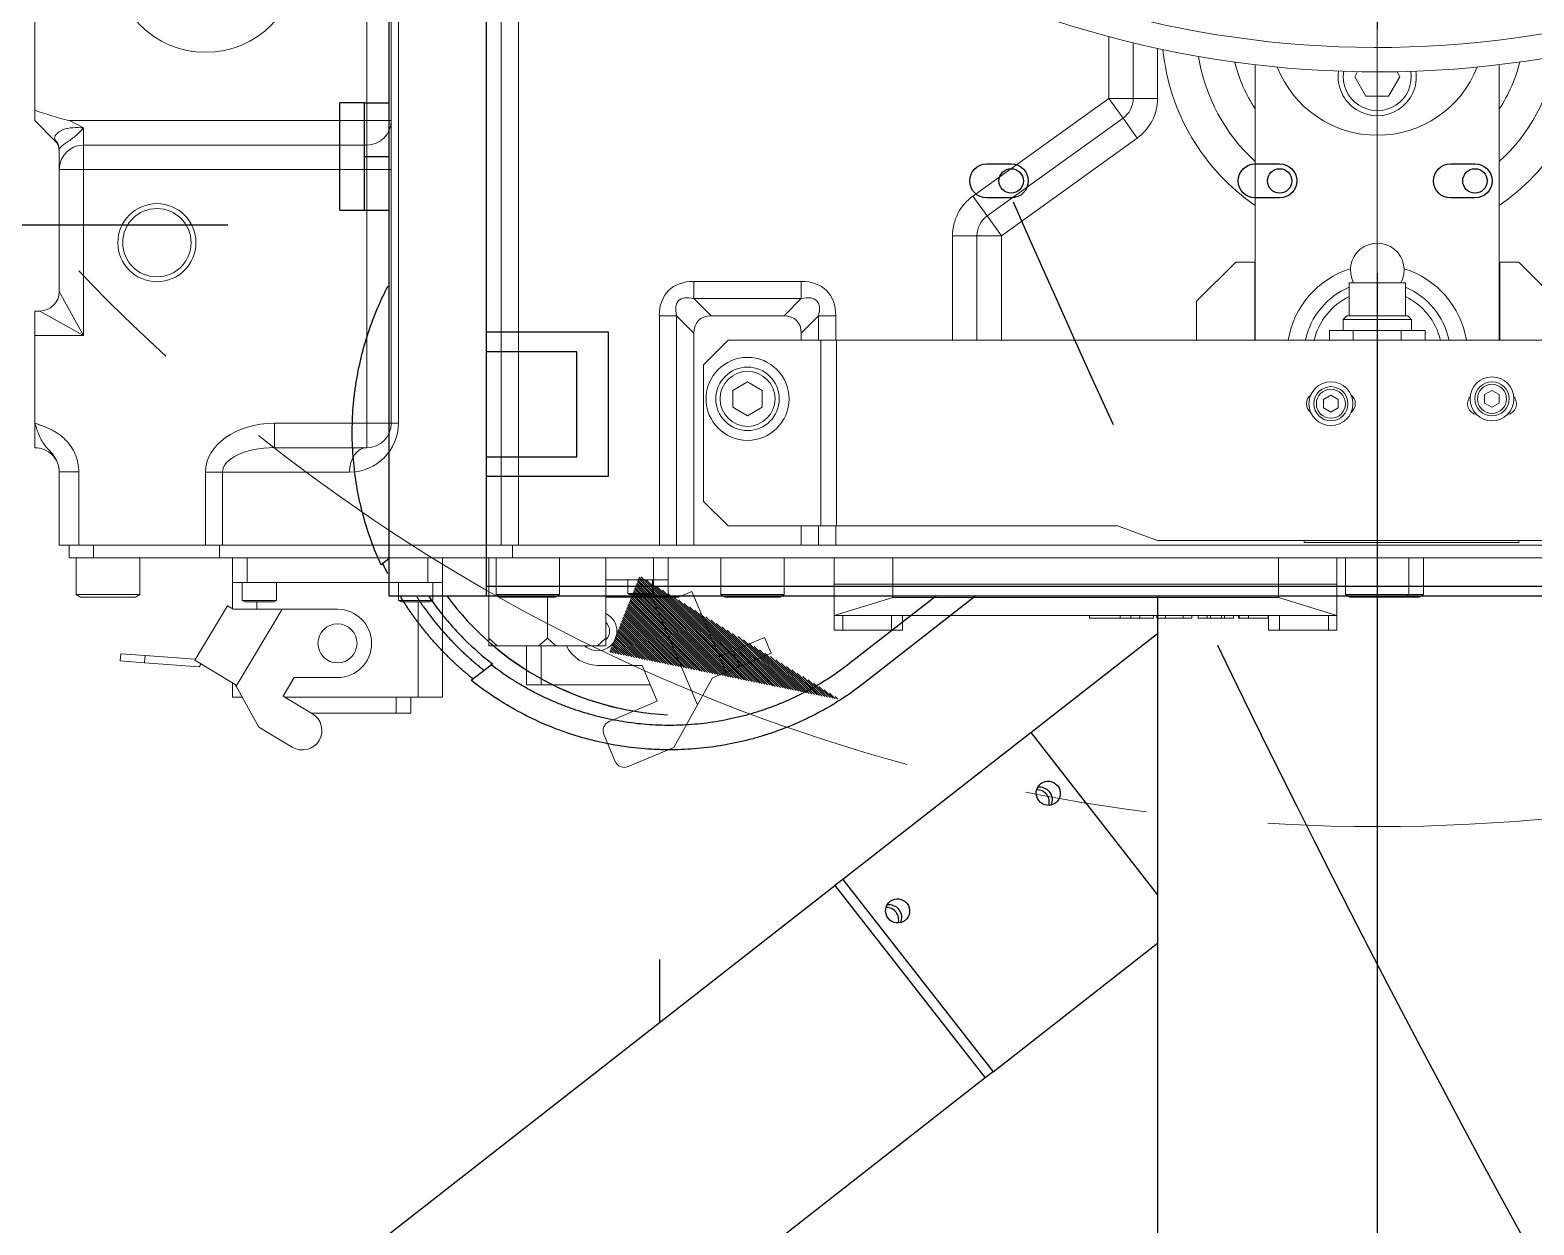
# Model space of a CAD drawing. Header units: millimetres. Extents: x 10462777 to 22643323, y 453826 to 1389191.
# Drawn here: x 11308064.8 to 11308372.9, y 596431.9 to 596676.7 of the extents above; entities that cross this region are included whole.
import ezdxf

# ---------------------------------------------------------------- set-up
doc = ezdxf.new("R2010")
doc.units = ezdxf.units.MM
doc.header["$LTSCALE"] = 200
doc.header["$MEASUREMENT"] = 0
for name, pattern in [('CENTER', [2, 1.25, -0.25, 0.25, -0.25]), ('CENTER2', [1.125, 0.75, -0.125, 0.125, -0.125]), ('PHANTOM', [2.5, 1.25, -0.25, 0.25, -0.25, 0.25, -0.25])]:
    doc.linetypes.add(name, pattern=pattern)
doc.layers.get('0').update_dxf_attribs({"linetype": 'CONTINUOUS'})
for name, color, linetype in [('1', 1, 'CENTER'), ('2', 2, 'CONTINUOUS'), ('205', 4, 'CONTINUOUS'), ('DV1_DEFAULT', 7, 'CONTINUOUS')]:
    doc.layers.add(name, color=color, linetype=linetype)
doc.layers.add('203', color=7, linetype='CONTINUOUS', true_color=0xffffff)
doc.layers.add('LAYOUT', color=8, linetype='CONTINUOUS', lineweight=25)

# ---------------------------------------------------------------- blocks, each defined once
blk = doc.blocks.new('r710ic')
at = {"layer": 'DV1_DEFAULT', "color": 7, "linetype": 'Continuous', "lineweight": 0}
for p, q in [((271751.37, 104507.63), (271756.37, 104507.63)), ((271756.37, 104507.63), (271774.37, 104507.63)), ((271774.37, 104497.63), (271774.37, 104507.63)), ((271774.37, 104507.63), (271779.37, 104507.63)), ((271774.37, 104497.63), (271779.37, 104506.63)), ((271779.37, 104507.63), (271779.37, 104506.63)), ((271814.25, 104503.51), (271818.37, 104507.63)), ((271818.37, 104507.63), (271820.49, 104507.63)), ((271851.3, 104507.63), (271820.49, 104507.63)), ((271731.37, 104502.63), (271746.42, 104502.63)), ((271731.37, 104498.63), (271731.37, 104502.63)), ((271746.42, 104498.63), (271746.42, 104502.63)), ((271783.37, 104502.63), (271774.37, 104497.63)), ((271783.37, 104502.63), (271808.37, 104502.63)), ((271808.37, 104502.63), (271812.46, 104502.63)), ((271808.37, 104497.63), (271808.37, 104502.63)), ((271721.27, 104499.13), (271720.77, 104498.26)), ((271721.27, 104499.13), (271721.27, 104486.13)), ((271728.77, 104499.13), (271721.27, 104499.13)), ((271728.77, 104500.63), (271731.37, 104500.63)), ((271728.77, 104495.63), (271728.77, 104500.63)), ((271818.37, 104500.56), (271816.9, 104497.63)), ((271818.37, 104500.56), (271818.37, 104439.63)), ((271720.77, 104486.99), (271720.77, 104498.26)), ((271731.37, 104498.63), (271731.37, 104472.7)), ((271746.42, 104498.63), (271731.37, 104498.63)), ((271808.37, 104497.63), (271774.37, 104497.63)), ((271813.37, 104497.63), (271808.37, 104497.63)), ((271808.37, 104439.63), (271808.37, 104497.63)), ((271816.9, 104497.63), (271813.37, 104497.63)), ((271813.37, 104497.63), (271813.37, 104439.63)), ((271728.77, 104469.8), (271728.77, 104495.63)), ((271731.37, 104495.63), (271728.77, 104495.63)), ((271707.29, 104485.17), (271707.67, 104490.16)), ((271707.67, 104490.16), (271709.16, 104490.04)), ((271709.16, 104490.04), (271708.79, 104485.06)), ((271720.77, 104486.99), (271721.27, 104486.13)), ((271706.44, 104473.95), (271707.29, 104485.17)), ((271708.79, 104485.06), (271707.29, 104485.17)), ((271708.79, 104485.06), (271708.01, 104474.76)), ((271721.27, 104486.13), (271728.77, 104486.13)), ((271707.82, 104474.87), (271702.86, 104466.6)), ((271707.82, 104474.87), (271718.97, 104468.18)), ((271707.05, 104473.58), (271706.44, 104473.95)), ((271731.37, 104469.16), (271731.37, 104472.7)), ((271731.37, 104472.7), (271746.37, 104472.7)), ((271746.37, 104472.7), (271746.37, 104469.16)), ((271718.27, 104467.01), (271718.97, 104468.18)), ((271728.77, 104409.8), (271728.77, 104469.8)), ((271728.77, 104469.8), (271731.37, 104469.8)), ((271731.37, 104412.09), (271731.37, 104469.16)), ((271746.37, 104469.16), (271731.37, 104469.16)), ((271746.37, 104443.16), (271746.37, 104469.16)), ((271694.12, 104461.75), (271702.5, 104466.4)), ((271700.27, 104467.13), (271703.18, 104467.13)), ((271700.27, 104467.13), (271700.27, 104465.16)), ((271702.86, 104466.6), (271702.5, 104466.4)), ((271702.5, 104466.4), (271718.27, 104456.94)), ((271718.27, 104456.94), (271718.27, 104467.01)), ((271718.34, 104467.13), (271723.77, 104467.13)), ((271720.07, 104465.13), (271719.77, 104464.61)), ((271720.07, 104465.13), (271719.77, 104464.61)), ((271720.07, 104465.13), (271720.07, 104458.13)), ((271723.77, 104465.13), (271720.07, 104465.13)), ((271720.07, 104465.13), (271720.07, 104458.13)), ((271723.77, 104465.13), (271720.07, 104465.13)), ((271723.77, 104464.13), (271723.77, 104467.13)), ((271723.77, 104467.13), (271728.77, 104467.13)), ((271718.27, 104462.13), (271719.77, 104462.13)), ((271719.77, 104458.65), (271719.77, 104464.61)), ((271719.77, 104458.65), (271719.77, 104464.61)), ((271723.77, 104427.13), (271723.77, 104464.13)), ((271723.77, 104464.13), (271728.77, 104464.13)), ((271690, 104454.89), (271694.12, 104461.75)), ((271700.46, 104456.78), (271696.86, 104450.77)), ((271700.27, 104456.45), (271700.27, 104429.13)), ((271704.27, 104454.49), (271700.46, 104456.78)), ((271718.27, 104456.94), (271718.27, 104445.63)), ((271719.77, 104458.65), (271720.07, 104458.13)), ((271719.77, 104458.65), (271720.07, 104458.13)), ((271720.07, 104458.13), (271723.77, 104458.13)), ((271720.07, 104458.13), (271723.77, 104458.13)), ((271751.37, 104458.56), (271751.37, 104439.63)), ((271751.37, 104458.56), (271756.37, 104458.56)), ((271756.37, 104458.56), (271756.37, 104439.63)), ((271704.27, 104445.63), (271704.27, 104454.49)), ((271696.97, 104433.58), (271696.97, 104450.95)), ((271751.37, 104439.63), (271756.37, 104439.63)), ((271756.37, 104434.63), (271756.37, 104439.63)), ((271756.37, 104439.63), (271808.37, 104439.63)), ((271808.37, 104434.63), (271808.37, 104439.63)), ((271813.37, 104439.63), (271808.37, 104439.63)), ((271818.37, 104439.63), (271813.37, 104439.63)), ((271818.37, 104439.63), (271818.37, 104434.63)), ((271818.37, 104439.63), (271887.3, 104439.63)), ((271756.37, 104434.63), (271846.37, 104434.63)), ((271756.37, 104433.16), (271756.37, 104434.63)), ((271696.97, 104430.58), (271696.97, 104433.58)), ((271696.97, 104433.58), (271700.27, 104433.58)), ((271720.07, 104433.13), (271719.77, 104432.61)), ((271719.77, 104426.65), (271719.77, 104432.61)), ((271720.07, 104433.13), (271720.07, 104426.13)), ((271723.77, 104433.13), (271720.07, 104433.13)), ((271846.37, 104433.16), (271756.37, 104433.16)), ((271700.27, 104430.58), (271696.97, 104430.58)), ((271700.27, 104429.13), (271700.27, 104424.13)), ((271700.27, 104429.13), (271719.77, 104429.13)), ((271719.77, 104426.65), (271720.07, 104426.13)), ((271720.07, 104426.13), (271723.77, 104426.13)), ((271723.77, 104424.13), (271723.77, 104427.13)), ((271723.77, 104427.13), (271728.77, 104427.13)), ((271700.27, 104424.13), (271723.77, 104424.13)), ((271723.77, 104424.13), (271728.77, 104424.13)), ((271712.31, 104414.63), (271710.77, 104412.89)), ((271710.77, 104412.89), (271710.77, 104414.63)), ((271710.77, 104414.63), (271712.31, 104414.63)), ((271710.77, 104412.89), (271710.77, 104404.37)), ((271712.31, 104414.63), (271728.77, 104414.63)), ((271721.27, 104413.13), (271720.77, 104412.26)), ((271721.27, 104413.13), (271721.27, 104400.13)), ((271728.77, 104413.13), (271721.27, 104413.13)), ((271720.77, 104400.99), (271720.77, 104412.26)), ((271728.77, 104409.8), (271731.37, 104409.8)), ((271728.77, 104055.46), (271728.77, 104409.8)), ((271731.37, 104408.56), (271731.37, 104412.09)), ((271731.37, 104412.09), (271846.37, 104412.09)), ((271702.77, 104406.88), (271710.77, 104406.88)), ((271702.77, 104406.88), (271702.77, 104403.88)), ((271846.37, 104408.56), (271731.37, 104408.56)), ((271731.37, 104408.56), (271731.37, 104379.7)), ((271702.77, 104403.88), (271710.77, 104403.88)), ((271702.77, 104403.88), (271702.77, 104381.56)), ((271710.77, 104400.89), (271710.77, 104404.37)), ((271710.77, 104404.37), (271712.31, 104402.63)), ((271712.31, 104402.63), (271710.77, 104400.89)), ((271710.77, 104400.89), (271710.77, 104392.37)), ((271720.77, 104402.63), (271712.31, 104402.63)), ((271720.77, 104400.99), (271721.27, 104400.13)), ((271721.27, 104400.13), (271728.77, 104400.13)), ((271706.77, 104392.38), (271706.77, 104383.25)), ((271710.77, 104390.63), (271710.77, 104392.37)), ((271710.77, 104392.37), (271712.31, 104390.63)), ((271687.09, 104388.72), (271692.62, 104391.05)), ((271699.4, 104380.14), (271695.24, 104389.98)), ((271712.31, 104390.63), (271710.77, 104390.63)), ((271728.77, 104390.63), (271712.31, 104390.63)), ((271720.77, 104381.22), (271720.77, 104390.63)), ((271724.27, 104380.88), (271724.27, 104390.63)), ((271689.97, 104376.76), (271686.03, 104386.1)), ((271721.47, 104386.13), (271721.27, 104385.78)), ((271721.27, 104381.47), (271721.27, 104385.78)), ((271721.47, 104386.13), (271721.47, 104381.13)), ((271724.27, 104386.13), (271721.47, 104386.13)), ((271706.77, 104383.25), (271699.4, 104380.14)), ((271698.66, 104371.89), (271720.77, 104381.22)), ((271720.77, 104375.8), (271720.77, 104381.22)), ((271720.77, 104380.88), (271724.27, 104380.88)), ((271721.27, 104381.47), (271721.47, 104381.13)), ((271721.47, 104381.13), (271724.27, 104381.13)), ((271724.27, 104377.88), (271724.27, 104380.88)), ((271724.27, 104380.88), (271728.77, 104380.88)), ((271731.37, 104376.16), (271731.37, 104379.7)), ((271731.37, 104379.7), (271778.37, 104379.7)), ((271778.37, 104376.16), (271778.37, 104379.7)), ((271689.97, 104376.76), (271698.66, 104371.89)), ((271720.77, 104377.88), (271724.27, 104377.88)), ((271721.93, 104373.03), (271720.77, 104375.8)), ((271724.27, 104377.88), (271728.77, 104377.88)), ((271778.37, 104376.16), (271731.37, 104376.16)), ((271731.37, 104372.63), (271731.37, 104376.16)), ((271774.83, 104372.63), (271778.37, 104376.16)), ((271708.58, 104367.39), (271721.93, 104373.03)), ((271774.83, 104372.63), (271731.37, 104372.63)), ((271731.37, 104372.63), (271731.37, 104350.63)), ((271781.9, 104372.63), (271778.37, 104369.09)), ((271781.9, 104350.63), (271781.9, 104372.63)), ((271781.9, 104372.63), (271785.44, 104372.63)), ((271785.44, 104372.63), (271785.44, 104350.63)), ((271698.66, 104371.89), (271704.19, 104368.8)), ((271740.37, 104370.63), (271735.37, 104365.63)), ((271740.37, 104370.63), (271768.37, 104370.63)), ((271773.37, 104365.63), (271768.37, 104370.63)), ((271704.19, 104368.8), (271705.35, 104366.04)), ((271705.35, 104366.04), (271708.57, 104367.4)), ((271708.57, 104367.4), (271709.74, 104364.64)), ((271721.27, 104367.13), (271720.77, 104366.26)), ((271728.77, 104367.13), (271721.27, 104367.13)), ((271721.27, 104367.13), (271721.27, 104354.13)), ((271778.37, 104354.16), (271778.37, 104369.09)), ((271706.51, 104363.28), (271705.35, 104366.04)), ((271709.74, 104364.64), (271706.51, 104363.28)), ((271709.74, 104364.64), (271712.47, 104358.18)), ((271720.77, 104354.99), (271720.77, 104366.26)), ((271735.37, 104346.63), (271735.37, 104365.63)), ((271759.64, 104364.63), (271757.9, 104361.63)), ((271763.1, 104364.63), (271759.64, 104364.63)), ((271764.83, 104361.63), (271763.1, 104364.63)), ((271773.37, 104365.63), (271773.37, 104346.63)), ((271709.24, 104356.82), (271706.51, 104363.28)), ((271757.9, 104361.63), (271759.64, 104358.63)), ((271763.1, 104358.63), (271764.83, 104361.63)), ((271712.47, 104358.18), (271709.24, 104356.82)), ((271759.64, 104358.63), (271763.1, 104358.63)), ((271720.77, 104354.99), (271721.27, 104354.13)), ((271778.37, 104354.16), (271781.9, 104350.63)), ((271721.27, 104354.13), (271728.77, 104354.13)), ((271731.37, 104347.09), (271731.37, 104350.63)), ((271731.37, 104350.63), (271735.37, 104350.63)), ((271773.37, 104350.63), (271774.83, 104350.63)), ((271778.37, 104347.09), (271774.83, 104350.63)), ((271781.9, 104350.63), (271785.44, 104350.63)), ((271731.37, 104347.09), (271735.37, 104347.09)), ((271731.37, 104343.56), (271731.37, 104347.09)), ((271773.37, 104346.63), (271735.37, 104346.63)), ((271735.37, 104346.63), (271735.37, 104346.63)), ((271735.37, 104346.63), (271735.37, 104343.43)), ((271735.37, 104346.63), (271773.37, 104346.63)), ((271773.37, 104347.09), (271778.37, 104347.09)), ((271773.37, 104346.63), (271773.37, 104346.63)), ((271773.37, 104343.43), (271773.37, 104346.63)), ((271778.37, 104347.09), (271778.37, 104343.56)), ((271713.97, 104343.88), (271716.97, 104343.88)), ((271715.67, 104343.88), (271713.97, 104343.88)), ((271713.97, 104342.13), (271713.97, 104343.88)), ((271716.97, 104342.13), (271713.97, 104342.13)), ((271713.97, 104342.13), (271713.97, 104332.12)), ((271716.97, 104343.88), (271716.97, 104240.88)), ((271720.67, 104331.88), (271716.97, 104343.88)), ((271716.97, 104343.88), (271723.37, 104343.88)), ((271723.37, 104343.88), (271728.77, 104343.88)), ((271723.37, 104331.88), (271723.37, 104343.88)), ((271723.37, 104343.88), (271723.37, 104331.88)), ((271735.37, 104343.56), (271731.37, 104343.56)), ((271731.37, 104343.56), (271731.37, 104121.7)), ((271773.37, 104343.43), (271735.37, 104343.43)), ((271735.37, 104285.87), (271735.37, 104343.43)), ((271778.37, 104343.56), (271773.37, 104343.56)), ((271773.37, 104143.83), (271773.37, 104343.43)), ((271713.97, 104332.12), (271716.97, 104332.12)), ((271713.97, 104332.12), (271713.97, 104329.88)), ((271713.97, 104329.88), (271716.97, 104329.88)), ((271720.67, 104331.88), (271720.67, 104252.88)), ((271723.37, 104331.88), (271720.67, 104331.88)), ((271728.77, 104331.88), (271723.37, 104331.88)), ((271723.37, 104252.88), (271723.37, 104331.88)), ((271723.37, 104252.88), (271723.37, 104331.88)), ((271773.37, 104319.63), (271794.8, 104319.63)), ((271794.8, 104314.63), (271794.8, 104319.63)), ((271794.8, 104314.63), (271773.37, 104314.63)), ((271794.8, 104309.63), (271794.8, 104314.63)), ((271798.86, 104312.55), (271802.92, 104315.46)), ((271802.92, 104315.46), (271822.93, 104287.63)), ((271794.8, 104309.63), (271798.86, 104312.55)), ((271818.87, 104284.71), (271798.86, 104312.55)), ((271794.8, 104309.63), (271773.37, 104309.63)), ((271814.81, 104281.79), (271794.8, 104309.63)), ((271716.47, 104291.56), (271716.97, 104291.56)), ((271716.47, 104291.56), (271716.47, 104285.28)), ((271818.87, 104284.71), (271822.93, 104287.63)), ((271822.93, 104282.63), (271822.93, 104287.63)), ((271822.93, 104287.63), (271835.59, 104287.63)), ((271716.47, 104285.28), (271716.97, 104285.28)), ((271716.47, 104285.28), (271716.47, 104283.14)), ((271732.37, 104277.63), (271735.37, 104285.87)), ((271814.81, 104281.79), (271818.87, 104284.71)), ((271716.47, 104283.14), (271716.97, 104283.14)), ((271716.47, 104283.14), (271716.47, 104281.28)), ((271716.47, 104281.28), (271716.97, 104281.28)), ((271716.47, 104281.28), (271716.47, 104278.44)), ((271822.93, 104277.63), (271822.93, 104282.63)), ((271834.32, 104282.63), (271822.93, 104282.63)), ((271716.47, 104278.44), (271716.97, 104278.44)), ((271716.47, 104277.8), (271716.97, 104277.8)), ((271716.47, 104276), (271716.47, 104277.8)), ((271732.37, 104277.63), (271732.37, 104187.63)), ((271833.18, 104277.63), (271822.93, 104277.63)), ((271716.47, 104276), (271716.97, 104276)), ((271716.47, 104272.42), (271716.47, 104276)), ((271716.47, 104272.42), (271716.97, 104272.42)), ((271716.47, 104270.63), (271716.47, 104272.42)), ((271716.47, 104270.63), (271716.97, 104270.63)), ((271716.47, 104269.35), (271716.97, 104269.35)), ((271716.47, 104267.49), (271716.47, 104269.35)), ((271773.37, 104269.63), (271781.37, 104269.63)), ((271789.37, 104261.63), (271781.37, 104269.63)), ((271716.47, 104267.49), (271716.97, 104267.49)), ((271716.47, 104266.82), (271716.47, 104267.49)), ((271716.47, 104266.82), (271716.97, 104266.82)), ((271716.47, 104264.56), (271716.47, 104266.82)), ((271716.47, 104264.56), (271716.97, 104264.56)), ((271716.47, 104263.91), (271716.47, 104264.56)), ((271716.47, 104263.91), (271716.97, 104263.91)), ((271716.47, 104263.91), (271716.97, 104263.91)), ((271716.47, 104262.05), (271716.47, 104263.91)), ((271716.47, 104262.05), (271716.97, 104262.05)), ((271716.47, 104260.95), (271716.47, 104261.09)), ((271716.97, 104261.09), (271716.47, 104261.09)), ((271716.47, 104260.95), (271716.97, 104260.95)), ((271716.47, 104258.99), (271716.47, 104260.95)), ((271716.47, 104254.95), (271716.47, 104258.99)), ((271716.47, 104258.99), (271716.97, 104258.99)), ((271789.37, 104261.63), (271789.37, 104257.63)), ((271789.37, 104257.72), (271773.37, 104257.72)), ((271773.37, 104257.62), (271789.37, 104257.62)), ((271789.37, 104257.62), (271789.37, 104257.72)), ((271829.84, 104257.63), (271789.37, 104257.63)), ((271713.97, 104254.88), (271713.97, 104252.63)), ((271716.97, 104254.88), (271713.97, 104254.88)), ((271713.97, 104252.63), (271716.97, 104252.63)), ((271713.97, 104242.63), (271713.97, 104252.63)), ((271716.47, 104254.88), (271716.47, 104254.95)), ((271716.47, 104254.95), (271716.97, 104254.95)), ((271716.97, 104240.88), (271720.67, 104252.88)), ((271720.67, 104252.88), (271723.37, 104252.88)), ((271723.37, 104252.88), (271728.77, 104252.88)), ((271723.37, 104240.88), (271723.37, 104252.88)), ((271723.37, 104252.88), (271723.37, 104240.88)), ((271732.37, 104247.63), (271731.97, 104247.63)), ((271731.97, 104203.63), (271731.97, 104247.63)), ((271759.5, 104243.63), (271758.64, 104242.13)), ((271761.23, 104243.63), (271759.5, 104243.63)), ((271762.1, 104242.13), (271761.23, 104243.63)), ((271713.97, 104242.63), (271716.97, 104242.63)), ((271713.97, 104240.88), (271713.97, 104242.63)), ((271716.97, 104240.88), (271713.97, 104240.88)), ((271715.67, 104240.88), (271713.97, 104240.88)), ((271723.37, 104240.88), (271716.97, 104240.88)), ((271728.77, 104240.88), (271723.37, 104240.88)), ((271758.64, 104242.13), (271759.5, 104240.63)), ((271759.5, 104240.63), (271761.23, 104240.63)), ((271761.23, 104240.63), (271762.1, 104242.13)), ((271773.37, 104242.44), (271775.37, 104242.44)), ((271775.37, 104237.54), (271775.37, 104242.44)), ((271721.27, 104239.13), (271720.77, 104238.26)), ((271720.77, 104226.99), (271720.77, 104238.26)), ((271721.27, 104239.13), (271721.27, 104226.13)), ((271728.77, 104239.13), (271721.27, 104239.13)), ((271773.37, 104237.54), (271775.37, 104237.54)), ((271777.62, 104239.63), (271775.37, 104239.63)), ((271775.37, 104227.72), (271775.37, 104237.54)), ((271778.37, 104238.88), (271777.62, 104239.63)), ((271777.62, 104225.63), (271777.62, 104239.63)), ((271778.37, 104226.38), (271778.37, 104238.88)), ((271785.17, 104238.38), (271778.37, 104238.38)), ((271785.17, 104226.88), (271785.17, 104238.38)), ((271827.37, 104237.25), (271823.37, 104234.94)), ((271828.41, 104236.65), (271827.37, 104237.25)), ((271823.37, 104234.94), (271823.37, 104230.32)), ((271823.37, 104230.32), (271827.37, 104228.01)), ((271827.37, 104228.01), (271828.41, 104228.61)), ((271720.77, 104226.99), (271721.27, 104226.13)), ((271720.77, 104223.99), (271720.77, 104226.99)), ((271721.27, 104226.13), (271728.77, 104226.13)), ((271721.27, 104226.13), (271721.27, 104223.13)), ((271773.37, 104227.72), (271775.37, 104227.72)), ((271775.37, 104222.81), (271775.37, 104227.72)), ((271775.37, 104225.63), (271777.62, 104225.63)), ((271777.62, 104225.63), (271778.37, 104226.38)), ((271778.37, 104226.88), (271785.17, 104226.88)), ((271720.77, 104223.99), (271721.27, 104223.13)), ((271721.27, 104223.13), (271728.77, 104223.13)), ((271773.37, 104222.81), (271775.37, 104222.81)), ((271760.5, 104210.63), (271759.64, 104209.13)), ((271762.23, 104210.63), (271760.5, 104210.63)), ((271763.1, 104209.13), (271762.23, 104210.63)), ((271759.64, 104209.13), (271760.5, 104207.63)), ((271760.5, 104207.63), (271762.23, 104207.63)), ((271762.23, 104207.63), (271763.1, 104209.13)), ((271789.37, 104207.64), (271773.37, 104207.64)), ((271773.37, 104207.54), (271789.37, 104207.54)), ((271789.37, 104207.54), (271789.37, 104207.64)), ((271789.37, 104207.63), (271829.84, 104207.63)), ((271789.37, 104207.63), (271789.37, 104203.63)), ((271732.37, 104203.63), (271731.97, 104203.63)), ((271781.37, 104195.63), (271789.37, 104203.63))]:
    blk.add_line(p, q, dxfattribs=at)
at = {"layer": 'DV1_DEFAULT', "color": 1, "linetype": 'CENTER2', "lineweight": 0}
for p, q in [((274132.55, 104232.63), (269847.55, 104232.63)), ((269950.18, 104232.63), (274235.19, 104232.63))]:
    blk.add_line(p, q, dxfattribs=at)
at = {"layer": 'DV1_DEFAULT', "color": 3, "linetype": 'CENTER2', "lineweight": 0}
blk.add_circle((272041.37, 104232.63), 367.64, dxfattribs=at)
at = {"layer": 'DV1_DEFAULT', "color": 7, "linetype": 'Continuous', "lineweight": 0}
for centre, radius in [((271793.37, 104482.63), 8), ((271851.37, 104472.63), 19), ((271793.37, 104482.63), 7), ((271711.27, 104445.63), 4), ((271761.37, 104361.63), 8.5), ((271761.37, 104361.63), 6.5), ((271761.37, 104361.63), 5.63), ((271760.37, 104242.13), 4.5), ((271760.37, 104242.13), 3.5), ((271760.37, 104242.13), 2.98), ((271761.37, 104209.13), 4.5), ((271761.37, 104209.13), 3.5), ((271761.37, 104209.13), 2.98)]:
    blk.add_circle(centre, radius, dxfattribs=at)
for centre, radius, start, end in [((271746.37, 104507.63), 5, 270, 0), ((271783.37, 104506.63), 4, 180, 270), ((271894.78, 104481.44), 78.77, 160.5811, 165.9541), ((271808.37, 104497.63), 5, 0, 90), ((271812.13, 104505.63), 3, 270, 315), ((271693.43, 104452.83), 4, 149.03, 329.03), ((271711.27, 104445.63), 7, 180, 0), ((271756.37, 104443.16), 10, 180, 270), ((271756.37, 104439.63), 5, 180, 270), ((271818.37, 104439.63), 5, 180, 270), ((272041.37, 104232.63), 213, 126.267, 191.5222), ((271713.77, 104392.38), 7, 115.3769, 180), ((272041.37, 104232.63), 208, 127.2842, 190.912), ((271713.77, 104392.38), 4, 138.5904, 334.0555), ((271693.4, 104389.21), 2, 22.8854, 112.8854), ((271687.87, 104386.87), 2, 112.8854, 202.8854), ((271713.77, 104392.38), 2.5, 228.2977, 315.573), ((271794.8, 104309.63), 10, 35.7067, 90), ((271794.8, 104309.63), 5, 35.7067, 90), ((271822.93, 104287.63), 5, 215.7067, 270), ((271822.93, 104287.63), 10, 215.7067, 270), ((271837.37, 104232.63), 44.14, 95.7503, 145.5037), ((271837.37, 104232.63), 37.07, 99.0486, 137.594), ((271837.37, 104232.63), 30, 103.479, 123.5573), ((271837.37, 104232.63), 22, 111.358, 248.642), ((271770.37, 104232.63), 18.5, 17.2738, 80.6676), ((271760.37, 104244.88), 2.25, 38.0364, 141.9636), ((271770.37, 104232.63), 15, 22.5403, 78.463), ((271770.37, 104232.63), 13.27, 25.6819, 76.9319), ((271827.37, 104232.63), 8, 81.7554, 278.2446), ((271760.37, 104239.38), 2.25, 218.0364, 321.9636), ((271787.77, 104232.63), 5.5, 241.786, 118.214), ((271827.37, 104232.63), 6.96, 80.8169, 279.1831), ((271770.37, 104232.63), 18.5, 279.3324, 342.7262), ((271770.37, 104232.63), 15, 281.537, 337.4597), ((271770.37, 104232.63), 13.27, 283.0681, 334.3181), ((271760.37, 104211.88), 2.25, 50.1899, 169.7764), ((271837.37, 104232.63), 44.14, 214.4963, 262.2847), ((271837.37, 104232.63), 37.07, 222.406, 260.9514), ((271837.37, 104232.63), 30, 236.4427, 256.521), ((271760.37, 104206.38), 2.25, 190.2236, 309.8101)]:
    blk.add_arc(centre, radius, start, end, dxfattribs=at)
for centre, major_axis, ratio, start_param, end_param in [((271812.46, 104505.63), (0, 3), 0.942949, 3.141593, 3.948214), ((271746.37, 104458.56), (0, 14.14), 0.707107, 4.712389, 6.283185), ((271746.37, 104458.56), (0, 10.61), 0.471405, 4.712389, 6.283185), ((271746.37, 104439.63), (-5, 0), 0.707107, 3.141593, 4.712389), ((271771.3, 104365.56), (-12.25, -12.25), 0.57735, 2.617994, 3.665191), ((271771.3, 104365.56), (-10.21, -10.21), 0.34641, 2.617994, 3.665191), ((271771.3, 104365.56), (-6.12, -6.12), 0.57735, 2.617994, 3.665191), ((271771.3, 104357.7), (-6.12, 6.12), 0.57735, 2.617994, 3.665191), ((271771.3, 104357.7), (-10.21, 10.21), 0.34641, 2.617994, 3.665191), ((271771.3, 104357.7), (-12.25, 12.25), 0.57735, 2.617994, 3.665191)]:
    blk.add_ellipse(centre, major_axis=major_axis, ratio=ratio, start_param=start_param, end_param=end_param, dxfattribs=at)
for points, knots in [([(271746.42, 104502.63), (271746.93, 104502.63), (271747.43, 104502.7), (271748.15, 104502.92), (271748.39, 104503.01), (271748.85, 104503.22), (271749.07, 104503.34), (271749.7, 104503.72), (271750.09, 104504.03), (271750.79, 104504.64), (271751.11, 104504.95), (271751.76, 104505.51), (271752.09, 104505.77), (271752.8, 104506.22), (271753.18, 104506.42), (271753.81, 104506.7), (271754.03, 104506.79), (271754.48, 104506.97), (271754.71, 104507.06), (271755.17, 104507.22), (271755.4, 104507.3), (271755.76, 104507.43), (271755.88, 104507.47), (271756.12, 104507.55), (271756.25, 104507.59), (271756.37, 104507.63)], [0, 0, 0, 0, 0.125, 0.125, 0.1875, 0.1875, 0.25, 0.25, 0.375, 0.375, 0.5, 0.5, 0.625, 0.625, 0.75, 0.75, 0.8125, 0.8125, 0.875, 0.875, 0.9375, 0.9375, 0.96875, 0.96875, 1, 1, 1, 1]), ([(271756.37, 104507.63), (271756.32, 104507.49), (271756.27, 104507.34), (271756.18, 104507.05), (271756.13, 104506.91), (271755.98, 104506.48), (271755.88, 104506.2), (271755.56, 104505.35), (271755.32, 104504.79), (271754.91, 104503.98), (271754.76, 104503.71), (271754.45, 104503.19), (271754.28, 104502.94), (271753.75, 104502.2), (271753.36, 104501.75), (271752.51, 104500.9), (271752.03, 104500.52), (271751.03, 104499.85), (271750.5, 104499.57), (271749.66, 104499.22), (271749.38, 104499.12), (271748.8, 104498.94), (271748.51, 104498.87), (271747.62, 104498.69), (271747.03, 104498.63), (271746.42, 104498.63)], [0, 0, 0, 0, 0.03125, 0.03125, 0.0625, 0.0625, 0.125, 0.125, 0.25, 0.25, 0.3125, 0.3125, 0.375, 0.375, 0.5, 0.5, 0.625, 0.625, 0.75, 0.75, 0.8125, 0.8125, 0.875, 0.875, 1, 1, 1, 1]), ([(271816.9, 104497.63), (271816.37, 104498.12), (271815.84, 104498.62), (271814.87, 104499.73), (271814.42, 104500.36), (271813.64, 104501.48), (271813.31, 104501.93), (271812.79, 104502.49), (271812.59, 104502.63), (271812.46, 104502.63)], [0, 0, 0, 0, 0.25, 0.25, 0.5, 0.5, 0.75, 0.75, 1, 1, 1, 1]), ([(271814.25, 104503.51), (271814.24, 104503.5), (271814.26, 104503.51), (271814.35, 104503.52), (271814.41, 104503.53), (271814.5, 104503.55)], [0, 0, 0, 0, 0.5, 0.5, 1, 1, 1, 1]), ([(271814.5, 104503.55), (271814.81, 104503.62), (271815.17, 104503.54), (271815.9, 104502.99), (271816.27, 104502.51), (271816.76, 104501.27), (271816.88, 104500.55), (271816.97, 104499.1), (271816.94, 104498.36), (271816.9, 104497.63)], [0, 0, 0, 0, 0.25, 0.25, 0.5, 0.5, 0.75, 0.75, 1, 1, 1, 1])]:
    blk.add_open_spline(points, degree=3, knots=knots, dxfattribs=at)
at = {"layer": 'LAYOUT', "color": 3}
blk.add_circle((272041.37, 104232.63), 2050.12, dxfattribs=at)
blk = doc.blocks.new('A$C7DA30AB0')
at = {"layer": 'LAYOUT', "color": 6, "linetype": 'PHANTOM'}
blk.add_circle((3030.45, 3025.99, 0), 2693.02, dxfattribs=at)

msp = doc.modelspace()

# ---------------------------------------------------------------- hatches: boundary and pattern name
at = {"layer": '1', "linetype": 'Continuous'}
h = msp.add_hatch(dxfattribs=at)
h.set_pattern_fill('ANSI31', color=27, scale=0.300004, angle=315, style=0, pattern_type=0)
h.set_pattern_definition([(315, (11305118.15898, 603361.51223), (0.212135048, 0.212135048), [])])
h.paths.add_polyline_path([(11308230.83205, 596539.45547), (11308183.46344, 596549.19906), (11308189.65256, 596564.8125)], flags=0)

# ---------------------------------------------------------------- linework, layer by layer
at = {"layer": '1', "color": 23, "linetype": 'CENTER'}
msp.add_line((11308340.78353, 601826.84018, 0), (11308340.78353, 593861.87204, 0), dxfattribs=at)
at = {"layer": '2', "color": 252, "linetype": 'Continuous'}
msp.add_line((11308055.77948, 596636.76646, 0), (11308105.29013, 596636.76646, 0), dxfattribs=at)
msp.add_line((11308055.77948, 596636.76646, 0), (11308105.29013, 596636.76646, 0), dxfattribs=at)
at = {"layer": '2', "color": 60, "linetype": 'Continuous'}
msp.add_line((11308193.78145, 596473.3407, 0), (11308193.78145, 596486.20885, 0), dxfattribs=at)
at = {"layer": '203', "color": 252, "linetype": 'Continuous'}
for p, q in [((11308138.28069, 596568.30558, 0), (11308136.71887, 596567.08536, 0)), ((11308250.45159, 596560.76538, 0), (11308232.73536, 596546.92394, 0)), ((11308258.5727, 596560.7651, 0), (11308235.81371, 596542.98383, 0)), ((11308269.84136, 596532.76709, 0), (11308295.78099, 596553.03335, 0)), ((11308155.18898, 596543.4447, 0), (11308159.25026, 596546.61772, 0)), ((11308159.52545, 596546.83272, 0), (11308159.25026, 596546.61772, 0)), ((11308269.85116, 596532.77475, 0), (11308231.2819, 596502.64114, 0)), ((11308295.78242, 596499.58425, 0), (11308269.85116, 596532.77475, 0)), ((11307613.10995, 596019.67228, 0), (11308229.66213, 596501.37564, 0)), ((11308231.2819, 596502.64114, 0), (11308229.6712, 596501.38273, 0)), ((11308229.6712, 596501.38273, 0), (11308260.45471, 596461.98163, 0)), ((11308231.2819, 596502.64114, 0), (11308262.06541, 596463.24004, 0)), ((11308262.06541, 596463.24004, 0), (11308295.78278, 596489.58294, 0)), ((11308260.44565, 596461.97454, 0), (11307643.89346, 595980.27119, 0)), ((11308262.06541, 596463.24004, 0), (11308260.45471, 596461.98163, 0))]:
    msp.add_line(p, q, dxfattribs=at)
msp.add_arc((11308198.49194, 596596.31223, 0), 60.00085, 216.3321816, 267.052812, dxfattribs=at)
for centre, major_axis, ratio, start_param, end_param in [((11308198.43038, 596596.26413, 0), (36.94021, -47.28132), 0.998782025, 4.683231098, 5.568620263), ((11308271.1273, 596518.54334, 0), (1.53918, -1.97005), 0.978887907, 1.570793787, 2.517200552), ((11308271.77157, 596519.04671, 0), (1.53918, -1.97005), 0.978887907, 1.570793787, 2.710894997), ((11308271.77157, 596519.04671, 0), (-1.53918, 1.97005), 0.978887907, 3.572386599, 5.852302116), ((11308271.1273, 596518.54334, 0), (1.53918, -1.97005), 0.978887907, 0.624393035, 1.570799787), ((11308271.77157, 596519.04671, 0), (1.53918, -1.97005), 0.978887907, 0.430790187, 1.570793787), ((11308240.27189, 596494.43646, 0), (1.53918, -1.97005), 0.978887907, 1.570793787, 2.517200552), ((11308240.91617, 596494.93982, 0), (1.53918, -1.97005), 0.978887907, 1.570793787, 2.710894997), ((11308240.91617, 596494.93982, 0), (-1.53918, 1.97005), 0.978887907, 3.572386599, 5.852302116), ((11308240.27189, 596494.43646, 0), (1.53918, -1.97005), 0.978887907, 0.624393035, 1.570799787), ((11308240.91617, 596494.93982, 0), (1.53918, -1.97005), 0.978887907, 0.430790187, 1.570793787)]:
    msp.add_ellipse(centre, major_axis=major_axis, ratio=ratio, start_param=start_param, end_param=end_param, dxfattribs=at)
for centre in [(11308273.38227, 596520.30512, 0), (11308242.52687, 596496.19824, 0)]:
    msp.add_ellipse(centre, major_axis=(-1.53918, 1.97005), ratio=0.978887907, dxfattribs=at)
for points, degree, knots in [([(11308136.71887, 596567.08536, 0), (11308135.96594, 596568.72559, 0), (11308135.28283, 596570.39358, 0), (11308134.05591, 596573.78494, 0), (11308133.51208, 596575.50831, 0), (11308132.80274, 596578.13567, 0), (11308132.58404, 596579.01852, 0), (11308132.2831, 596580.35356, 0), (11308132.18721, 596580.80086, 0), (11308132.0053, 596581.69532, 0), (11308131.91921, 596582.14275, 0), (11308131.51284, 596584.3809, 0), (11308131.2647, 596586.17458, 0), (11308130.91863, 596589.76811, 0), (11308130.82071, 596591.56796, 0), (11308130.77459, 596595.17382, 0), (11308130.82638, 596596.97983, 0), (11308131.01834, 596599.69354, 0), (11308131.1014, 596600.5989, 0), (11308131.25508, 596601.95812, 0), (11308131.31123, 596602.41193, 0), (11308131.43293, 596603.31701, 0), (11308131.49844, 596603.76813, 0), (11308131.84908, 596606.01667, 0), (11308132.20335, 596607.79298, 0), (11308133.05574, 596611.3017, 0), (11308133.55387, 596613.0341, 0), (11308134.6934, 596616.45517, 0), (11308135.33481, 596618.14384, 0), (11308136.40618, 596620.64349, 0), (11308136.78154, 596621.47114, 0), (11308137.37239, 596622.70412, 0), (11308137.57414, 596623.11403, 0), (11308137.89848, 596623.75581, 0), (11308138.01805, 596623.9889, 0), (11308138.13891, 596624.22104, 0)], 3, [0, 0, 0, 0, 0.091797856, 0.091797856, 0.183595713, 0.183595713, 0.229494641, 0.229494641, 0.252444105, 0.252444105, 0.275393569, 0.275393569, 0.367191425, 0.367191425, 0.458989281, 0.458989281, 0.550787138, 0.550787138, 0.596686066, 0.596686066, 0.61963553, 0.61963553, 0.642584994, 0.642584994, 0.73438285, 0.73438285, 0.826180707, 0.826180707, 0.917978563, 0.917978563, 0.963877491, 0.963877491, 0.986826955, 0.986826955, 1, 1, 1, 1]), ([(11308138.07678, 596565.28401, 0), (11308138.03335, 596565.37038, 0), (11308137.92993, 596565.57722, 0), (11308137.76807, 596565.90531, 0), (11308137.59168, 596566.2685, 0), (11308137.41759, 596566.63281, 0), (11308137.2456, 596566.99811, 0), (11308137.13286, 596567.24254, 0), (11308137.07649, 596567.36476, 0)], 3, [0, 0, 0, 0, 0.125611143, 0.300485955, 0.475362244, 0.650240014, 0.825119265, 1, 1, 1, 1]), ([(11308155.54659, 596543.7241, 0), (11308155.44171, 596543.80831, 0), (11308155.23194, 596543.97673, 0), (11308154.91928, 596544.23184, 0), (11308154.60809, 596544.48874, 0), (11308154.29853, 596544.74761, 0), (11308153.99057, 596545.00839, 0), (11308153.68424, 596545.27107, 0), (11308153.37954, 596545.53566, 0), (11308153.07649, 596545.80214, 0), (11308152.7751, 596546.07049, 0), (11308152.47537, 596546.34072, 0), (11308152.17733, 596546.6128, 0), (11308151.88098, 596546.88673, 0), (11308151.58633, 596547.16249, 0), (11308151.2934, 596547.44008, 0), (11308151.0022, 596547.71949, 0), (11308150.71273, 596548.0007, 0), (11308150.42501, 596548.28371, 0), (11308150.13905, 596548.56849, 0), (11308149.85487, 596548.85506, 0), (11308149.57246, 596549.14338, 0), (11308149.29185, 596549.43345, 0), (11308149.01305, 596549.72526, 0), (11308148.73606, 596550.0188, 0), (11308148.46089, 596550.31406, 0), (11308148.18756, 596550.61102, 0), (11308147.91608, 596550.90967, 0), (11308147.64646, 596551.21001, 0), (11308147.3787, 596551.51202, 0), (11308147.11282, 596551.81569, 0), (11308146.84883, 596552.121, 0), (11308146.58674, 596552.42795, 0), (11308146.32656, 596552.73653, 0), (11308146.06829, 596553.04671, 0), (11308145.81196, 596553.3585, 0), (11308145.55756, 596553.67188, 0), (11308145.30511, 596553.98683, 0), (11308145.05463, 596554.30334, 0), (11308144.80611, 596554.62141, 0), (11308144.55956, 596554.94102, 0), (11308144.31501, 596555.26216, 0), (11308144.07245, 596555.58481, 0), (11308143.8319, 596555.90896, 0), (11308143.59336, 596556.2346, 0), (11308143.35685, 596556.56172, 0), (11308143.12238, 596556.89031, 0), (11308142.88994, 596557.22035, 0), (11308142.65956, 596557.55182, 0), (11308142.43124, 596557.88473, 0), (11308142.20499, 596558.21905, 0), (11308141.98082, 596558.55477, 0), (11308141.75873, 596558.89188, 0), (11308141.53874, 596559.23036, 0), (11308141.32086, 596559.57021, 0), (11308141.10509, 596559.91141, 0), (11308140.90437, 596560.23322, 0), (11308140.77603, 596560.44157, 0), (11308140.71851, 596560.5355, 0)], 3, [0, 0, 0, 0, 0.017911242, 0.035822625, 0.053734152, 0.071645821, 0.089557633, 0.107469589, 0.125381687, 0.143293929, 0.161206314, 0.179118844, 0.197031517, 0.214944334, 0.232857295, 0.2507704, 0.26868365, 0.286597045, 0.304510584, 0.322424268, 0.340338097, 0.358252071, 0.37616619, 0.394080455, 0.411994865, 0.429909421, 0.447824122, 0.465738969, 0.483653963, 0.501569102, 0.519484387, 0.537399819, 0.555315397, 0.573231122, 0.591146993, 0.609063011, 0.626979176, 0.644895488, 0.662811947, 0.680728553, 0.698645307, 0.716562207, 0.734479256, 0.752396452, 0.770313795, 0.788231287, 0.806148926, 0.824066714, 0.84198465, 0.859902734, 0.877820966, 0.895739347, 0.913657877, 0.931576555, 0.949495382, 0.967414358, 0.985333484, 1, 1, 1, 1]), ([(11308144.02418, 596560.53317, 0), (11308145.48669, 596558.28862, 0), (11308151.83494, 596550.17519, 0), (11308157.81408, 596545.49577, 0)], 2, [0, 0, 0, 0.261413242, 1, 1, 1]), ([(11308146.43029, 596560.71612, 0), (11308146.47105, 596560.65608, 0), (11308146.51192, 596560.59613, 0), (11308147.26686, 596559.49287, 0), (11308148.75799, 596557.45514, 0), (11308150.37477, 596555.51501, 0), (11308151.63479, 596554.09675, 0), (11308152.06306, 596553.62978, 0), (11308152.93274, 596552.71114, 0), (11308153.37434, 596552.25921, 0), (11308155.616, 596550.03638, 0), (11308157.51662, 596548.3754, 0), (11308159.52545, 596546.83272, 0)], 3, [0, 0, 0, 0, 0.011344683, 0.011344683, 0.209075746, 0.40680681, 0.40680681, 0.505672342, 0.505672342, 0.604537873, 0.604537873, 1, 1, 1, 1]), ([(11308232.73536, 596546.92394, 0), (11308231.43396, 596545.90717, 0), (11308228.75628, 596543.9879, 0), (11308225.93039, 596542.2948, 0), (11308223.02966, 596540.71591, 0), (11308221.5511, 596539.98864, 0), (11308218.54032, 596538.65827, 0), (11308217.00775, 596538.05498, 0), (11308214.66773, 596537.24378, 0), (11308213.88278, 596536.98972, 0), (11308212.30528, 596536.51474, 0), (11308211.51237, 596536.2937, 0), (11308209.1212, 596535.67982, 0), (11308207.51052, 596535.3361, 0), (11308205.06942, 596534.91975, 0), (11308204.25321, 596534.79783, 0), (11308202.61905, 596534.58802, 0), (11308201.8006, 596534.50003, 0), (11308199.3411, 596534.28667, 0), (11308197.69595, 596534.21181, 0), (11308195.21991, 596534.20149, 0), (11308194.39455, 596534.2151, 0), (11308192.74799, 596534.27617, 0), (11308191.92615, 596534.32362, 0), (11308189.46495, 596534.51657, 0), (11308187.82989, 596534.71256, 0), (11308185.38597, 596535.10845, 0), (11308184.57383, 596535.25729, 0), (11308182.95947, 596535.58763, 0), (11308182.15651, 596535.76925, 0), (11308179.76026, 596536.36329, 0), (11308178.17957, 596536.8248, 0), (11308176.22489, 596537.48421, 0), (11308175.8349, 596537.62027, 0), (11308175.05878, 596537.90006, 0), (11308174.67245, 596538.04385, 0), (11308173.51863, 596538.48688, 0), (11308172.75631, 596538.79775, 0), (11308170.48992, 596539.7768, 0), (11308169.00641, 596540.4913, 0), (11308167.18656, 596541.46229, 0), (11308166.82416, 596541.66047, 0), (11308166.10437, 596542.06382, 0), (11308165.74682, 596542.26905, 0), (11308164.68121, 596542.89537, 0), (11308163.98017, 596543.3271, 0), (11308161.90503, 596544.66465, 0), (11308160.55888, 596545.61277, 0), (11308159.25026, 596546.61772, 0)], 3, [0, 0, 0, 0, 0.0625, 0.125, 0.125, 0.1875, 0.1875, 0.25, 0.25, 0.28125, 0.28125, 0.3125, 0.3125, 0.375, 0.375, 0.40625, 0.40625, 0.4375, 0.4375, 0.5, 0.5, 0.53125, 0.53125, 0.5625, 0.5625, 0.625, 0.625, 0.65625, 0.65625, 0.6875, 0.6875, 0.75, 0.75, 0.765625, 0.765625, 0.78125, 0.78125, 0.8125, 0.8125, 0.875, 0.875, 0.890625, 0.890625, 0.90625, 0.90625, 0.9375, 0.9375, 1, 1, 1, 1]), ([(11308235.81371, 596542.98383, 0), (11308234.37215, 596541.85756, 0), (11308232.89347, 596540.8001, 0), (11308229.86426, 596538.81847, 0), (11308226.76316, 596536.97015, 0), (11308223.51983, 596535.38557, 0), (11308220.20467, 596533.93421, 0), (11308218.51119, 596533.27513, 0), (11308216.34801, 596532.53717, 0), (11308215.91383, 596532.39415, 0), (11308215.04465, 596532.11795, 0), (11308214.6093, 596531.98463, 0), (11308213.30099, 596531.59895, 0), (11308212.42577, 596531.36082, 0), (11308209.79121, 596530.70265, 0), (11308206.25474, 596529.97478, 0), (11308202.67136, 596529.5429, 0), (11308199.06431, 596529.26039, 0), (11308197.24895, 596529.19381, 0), (11308194.96449, 596529.20684, 0), (11308194.50704, 596529.21428, 0), (11308193.59495, 596529.23872, 0), (11308193.13977, 596529.25572, 0), (11308191.77684, 596529.32094, 0), (11308190.87166, 596529.38336, 0), (11308188.16635, 596529.62665, 0), (11308184.58646, 596530.10027, 0), (11308181.06028, 596530.86874, 0), (11308177.5612, 596531.7859, 0), (11308175.8252, 596532.31883, 0), (11308173.67265, 596533.08073, 0), (11308173.2428, 596533.238, 0), (11308172.38889, 596533.56066, 0), (11308171.96435, 596533.72622, 0), (11308170.69787, 596534.23546, 0), (11308169.86309, 596534.59171, 0), (11308167.38696, 596535.71, 0), (11308165.77376, 596536.52149, 0), (11308162.62151, 596538.27471, 0), (11308161.08247, 596539.21643, 0), (11308158.07912, 596541.23115, 0), (11308156.61482, 596542.30414, 0), (11308155.18898, 596543.4447, 0)], 3, [0, 0, 0, 0, 0.0625, 0.0625, 0.125, 0.1875, 0.1875, 0.25, 0.25, 0.265625, 0.265625, 0.28125, 0.28125, 0.3125, 0.3125, 0.375, 0.4375, 0.4375, 0.5, 0.5, 0.515625, 0.515625, 0.53125, 0.53125, 0.5625, 0.5625, 0.625, 0.6875, 0.6875, 0.75, 0.75, 0.765625, 0.765625, 0.78125, 0.78125, 0.8125, 0.8125, 0.875, 0.875, 0.9375, 0.9375, 1, 1, 1, 1])]:
    msp.add_open_spline(points, degree=degree, knots=knots, dxfattribs=at)
at = {"layer": '205', "color": 252, "linetype": 'Continuous'}
for p, q in [((11308138.28066, 596810.76893, 0), (11308138.28066, 596560.76538, 0)), ((11308158.28094, 596560.76538, 0), (11308158.28094, 596790.76865, 0)), ((11308133.28059, 596661.76681, 0), (11308128.28051, 596661.76681, 0)), ((11308128.28051, 596650.76666, 0), (11308128.28051, 596661.76681, 0)), ((11308133.28059, 596656.26674, 0), (11308133.28059, 596661.76681, 0)), ((11308133.28059, 596661.76681, 0), (11308138.28066, 596661.76681, 0)), ((11308133.28059, 596650.76666, 0), (11308133.28059, 596656.26674, 0)), ((11308128.28051, 596639.7665, 0), (11308128.28051, 596650.76666, 0)), ((11308133.28059, 596650.76666, 0), (11308138.28066, 596650.76666, 0)), ((11308133.28059, 596645.26658, 0), (11308133.28059, 596650.76666, 0)), ((11308260.7824, 596649.26664, 0), (11308265.78247, 596649.26664, 0)), ((11308315.78318, 596649.26664, 0), (11308320.78325, 596649.26664, 0)), ((11308355.78375, 596649.26664, 0), (11308360.78382, 596649.26664, 0)), ((11308133.28059, 596639.7665, 0), (11308133.28059, 596645.26658, 0)), ((11308265.78247, 596642.26654, 0), (11308260.7824, 596642.26654, 0)), ((11308320.78325, 596642.26654, 0), (11308315.78318, 596642.26654, 0)), ((11308360.78382, 596642.26654, 0), (11308355.78375, 596642.26654, 0)), ((11308128.28051, 596639.7665, 0), (11308133.28059, 596639.7665, 0)), ((11308133.28059, 596639.7665, 0), (11308138.28066, 596639.7665, 0)), ((11308183.2813, 596614.76615, 0), (11308158.28114, 596614.76615, 0)), ((11308183.2813, 596585.26573, 0), (11308183.2813, 596614.76615, 0)), ((11308176.7812, 596610.76609, 0), (11308158.28135, 596610.76609, 0)), ((11308176.7812, 596589.26578, 0), (11308176.7812, 596610.76609, 0)), ((11308158.28135, 596589.26578, 0), (11308176.7812, 596589.26578, 0)), ((11308158.28114, 596585.26573, 0), (11308183.2813, 596585.26573, 0)), ((11308138.28066, 596560.76538, 0), (11308158.28094, 596560.76538, 0)), ((11308158.28094, 596562.76541, 0), (11308518.28605, 596562.76541, 0)), ((11308158.28094, 596560.76538, 0), (11308518.28605, 596560.76538, 0)), ((11308295.78289, 596560.77761, 0), (11308295.78289, 596218.76052, 0))]:
    msp.add_line(p, q, dxfattribs=at)
for centre in [(11308265.78247, 596645.76659, 0), (11308320.78325, 596645.76659, 0), (11308360.78382, 596645.76659, 0)]:
    msp.add_circle(centre, 2.50004, dxfattribs=at)
at = {"layer": '205', "color": 252, "linetype": 'Continuous', "extrusion": (0, 0, -1)}
for centre, start, end in [((-11308260.7824, 596645.76659, 0), 270, 90), ((-11308265.78247, 596645.76659, 0), 90, 270), ((-11308315.78318, 596645.76659, 0), 270, 90), ((-11308320.78325, 596645.76659, 0), 90, 270), ((-11308355.78375, 596645.76659, 0), 270, 90), ((-11308360.78382, 596645.76659, 0), 90, 270)]:
    msp.add_arc(centre, 3.50005, start, end, dxfattribs=at)

# ---------------------------------------------------------------- block references
at = {"ltscale": 10, "rotation": 180}
msp.add_blockref('A$C7DA30AB0', (11313764.24811, 600747.76955, 0), dxfattribs=at)
at = {"layer": 'LAYOUT', "color": 2, "rotation": 89.99999999999999}
msp.add_blockref('r710ic', (11412573.40786, 324839.74027, 0), dxfattribs=at)

doc.saveas('drawing.dxf')
